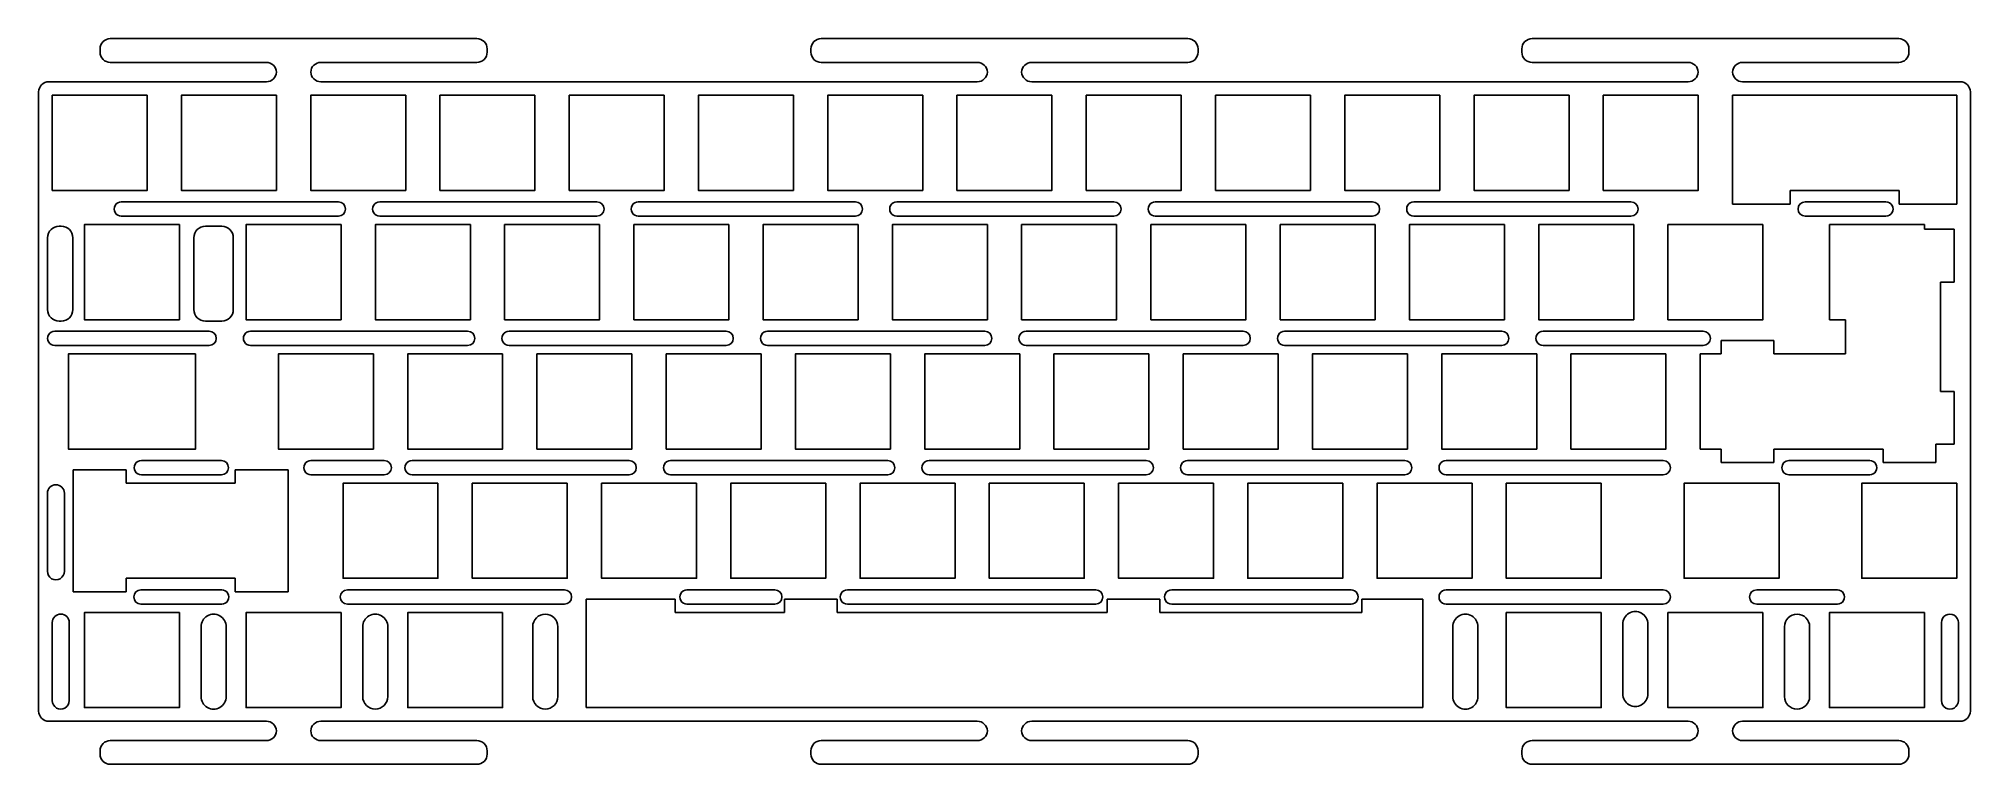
# Model space of a CAD drawing. Extents: x -303 to -18, y 2 to 109.
import ezdxf

# ---------------------------------------------------------------- set-up
doc = ezdxf.new("R2010")
doc.units = 0
doc.header["$MEASUREMENT"] = 0
doc.linetypes.add('solid', pattern=[0])
doc.layers.add('2', color=1, linetype='Continuous')

msp = doc.modelspace()

# ---------------------------------------------------------------- linework, layer by layer
at = {"linetype": 'solid'}
for p, q in [((-291.01, 85.16), (-259.01, 85.16)), ((-291.01, 83.06), (-259.01, 83.06)), ((-252.91, 85.16), (-220.91, 85.16)), ((-252.91, 83.06), (-220.91, 83.06)), ((-214.81, 85.16), (-182.81, 85.16)), ((-214.81, 83.06), (-182.81, 83.06)), ((-176.71, 85.16), (-144.71, 85.16)), ((-176.71, 83.06), (-144.71, 83.06)), ((-138.61, 85.16), (-106.61, 85.16)), ((-138.61, 83.06), (-106.61, 83.06)), ((-100.51, 85.16), (-68.51, 85.16)), ((-100.51, 83.06), (-68.51, 83.06)), ((-42.84, 85.16), (-30.94, 85.16)), ((-42.84, 83.06), (-30.94, 83.06)), ((-301.86, 69.29), (-301.86, 79.89)), ((-300.16, 81.59), (-299.86, 81.59)), ((-298.16, 79.89), (-298.16, 69.29)), ((-280.3, 69.29), (-280.3, 79.89)), ((-278.6, 81.59), (-276.2, 81.59)), ((-274.5, 79.89), (-274.5, 69.29)), ((-300.81, 66.11), (-278.06, 66.11)), ((-300.16, 67.59), (-299.86, 67.59)), ((-278.6, 67.59), (-276.2, 67.59)), ((-271.96, 66.11), (-239.96, 66.11)), ((-233.86, 66.11), (-201.86, 66.11)), ((-195.76, 66.11), (-163.76, 66.11)), ((-157.66, 66.11), (-125.66, 66.11)), ((-119.56, 66.11), (-87.56, 66.11)), ((-81.46, 66.11), (-57.86, 66.11)), ((-300.81, 64.01), (-278.06, 64.01)), ((-271.96, 64.01), (-239.96, 64.01)), ((-233.86, 64.01), (-201.86, 64.01)), ((-195.76, 64.01), (-163.76, 64.01)), ((-157.66, 64.01), (-125.66, 64.01)), ((-119.56, 64.01), (-87.56, 64.01)), ((-81.46, 64.01), (-57.86, 64.01)), ((-288.05, 47.06), (-276.25, 47.06)), ((-263.05, 47.06), (-252.25, 47.06)), ((-248.15, 47.06), (-216.15, 47.06)), ((-210.05, 47.06), (-178.05, 47.06)), ((-171.95, 47.06), (-139.95, 47.06)), ((-133.85, 47.06), (-101.85, 47.06)), ((-95.75, 47.06), (-63.75, 47.06)), ((-45.22, 47.06), (-33.32, 47.06)), ((-288.05, 44.96), (-276.25, 44.96)), ((-263.05, 44.96), (-252.25, 44.96)), ((-248.15, 44.96), (-216.15, 44.96)), ((-210.05, 44.96), (-178.05, 44.96)), ((-171.95, 44.96), (-139.95, 44.96)), ((-133.85, 44.96), (-101.85, 44.96)), ((-95.75, 44.96), (-63.75, 44.96)), ((-45.22, 44.96), (-33.32, 44.96)), ((-301.9, 30.74), (-301.9, 42.24)), ((-299.4, 42.24), (-299.4, 30.74)), ((-288.11, 28.01), (-276.21, 28.01)), ((-288.11, 25.91), (-276.21, 25.91)), ((-257.68, 28.01), (-225.68, 28.01)), ((-257.68, 25.91), (-225.68, 25.91)), ((-207.64, 28.01), (-194.69, 28.01)), ((-207.64, 25.91), (-194.69, 25.91)), ((-184, 28.01), (-147.4, 28.01)), ((-184, 25.91), (-147.4, 25.91)), ((-136.2, 28.01), (-109.76, 28.01)), ((-136.2, 25.91), (-109.76, 25.91)), ((-95.75, 28.01), (-63.75, 28.01)), ((-95.75, 25.91), (-63.75, 25.91)), ((-49.98, 28.01), (-38.08, 28.01)), ((-49.98, 25.91), (-38.08, 25.91)), ((-301.18, 11.69), (-301.18, 23.19)), ((-298.68, 23.19), (-298.68, 11.69)), ((-69.72, 12.68), (-69.72, 22.98)), ((-66.02, 22.98), (-66.02, 12.68)), ((-22.75, 23.19), (-22.75, 11.69)), ((-20.25, 11.69), (-20.25, 23.19)), ((-279.25, 12.29), (-279.25, 22.58)), ((-275.55, 22.58), (-275.55, 12.29)), ((-255.43, 15.98), (-255.43, 22.58)), ((-255.43, 12.29), (-255.43, 22.58)), ((-251.73, 22.58), (-251.73, 15.98)), ((-251.73, 22.58), (-251.73, 12.29)), ((-230.37, 12.29), (-230.37, 22.58)), ((-226.67, 22.58), (-226.67, 12.29)), ((-94.76, 12.29), (-94.76, 22.58)), ((-91.06, 22.58), (-91.06, 12.29)), ((-45.88, 12.29), (-45.88, 22.58)), ((-42.18, 22.58), (-42.18, 12.29))]:
    msp.add_line(p, q, dxfattribs=at)
at = {"linetype": 'Continuous'}
msp.add_lwpolyline([(-303.19, 55.76), (-303.19, 10.66), (-303.19, 10.16, 0.414214), (-301.69, 8.66), (-269.63, 8.66, -0.399638), (-268.13, 7.23, -0.399638), (-269.63, 5.81), (-292.63, 5.81, 0.414214), (-294.13, 4.31), (-294.13, 3.81, 0.414214), (-292.63, 2.31), (-265.61, 2.31), (-238.59, 2.31, 0.414214), (-237.09, 3.81), (-237.09, 4.31, 0.414214), (-238.59, 5.81), (-261.59, 5.81, -0.399638), (-263.09, 7.23, -0.399638), (-261.59, 8.66), (-164.86, 8.66, -0.399638), (-163.36, 7.23, -0.399638), (-164.86, 5.81), (-187.86, 5.81, 0.414214), (-189.36, 4.31), (-189.36, 3.81, 0.414214), (-187.86, 2.31), (-160.84, 2.31), (-133.82, 2.31, 0.414214), (-132.32, 3.81), (-132.32, 4.31, 0.414214), (-133.82, 5.81), (-156.82, 5.81, -0.399638), (-158.32, 7.23, -0.399638), (-156.82, 8.66), (-60.09, 8.66, -0.399638), (-58.59, 7.23, -0.399638), (-60.09, 5.81), (-83.09, 5.81, 0.414214), (-84.59, 4.31), (-84.59, 3.81, 0.414214), (-83.09, 2.31), (-56.07, 2.31), (-29.05, 2.31, 0.414214), (-27.55, 3.81), (-27.55, 4.31, 0.414214), (-29.05, 5.81), (-52.05, 5.81, -0.399638), (-53.55, 7.23, -0.399638), (-52.05, 8.66), (-19.99, 8.66, 0.414214), (-18.49, 10.16), (-18.49, 55.76), (-18.49, 101.36, 0.414214), (-19.99, 102.86), (-52.05, 102.86, -0.399638), (-53.55, 104.28, -0.399638), (-52.05, 105.71), (-29.05, 105.71, 0.414214), (-27.55, 107.21), (-27.55, 107.71, 0.414214), (-29.05, 109.21), (-56.07, 109.21), (-83.09, 109.21, 0.414214), (-84.59, 107.71), (-84.59, 107.21, 0.414214), (-83.09, 105.71), (-60.09, 105.71, -0.399638), (-58.59, 104.28, -0.399638), (-60.09, 102.86), (-156.82, 102.86, -0.399638), (-158.32, 104.28, -0.399638), (-156.82, 105.71), (-133.82, 105.71, 0.414214), (-132.32, 107.21), (-132.32, 107.71, 0.414214), (-133.82, 109.21), (-160.84, 109.21), (-187.86, 109.21, 0.414214), (-189.36, 107.71), (-189.36, 107.21, 0.414214), (-187.86, 105.71), (-164.86, 105.71, -0.399638), (-163.36, 104.28, -0.399638), (-164.86, 102.86), (-261.59, 102.86, -0.399638), (-263.09, 104.28, -0.399638), (-261.59, 105.71), (-238.59, 105.71, 0.414214), (-237.09, 107.21), (-237.09, 107.71, 0.414214), (-238.59, 109.21), (-265.61, 109.21), (-292.63, 109.21, 0.414214), (-294.13, 107.71), (-294.13, 107.21, 0.414214), (-292.63, 105.71), (-269.63, 105.71, -0.399638), (-268.13, 104.28, -0.399638), (-269.63, 102.86), (-301.69, 102.86, 0.414214), (-303.19, 101.36), (-303.19, 100.86)], format="xyb", close=True, dxfattribs=at)
at = {"color": 0}
for points in [[(-287.19, 100.86), (-287.19, 86.86), (-301.19, 86.86), (-301.19, 100.86)], [(-268.14, 100.86), (-268.14, 86.86), (-282.14, 86.86), (-282.14, 100.86)], [(-249.09, 100.86), (-249.09, 86.86), (-263.09, 86.86), (-263.09, 100.86)], [(-230.04, 100.86), (-230.04, 86.86), (-244.04, 86.86), (-244.04, 100.86)], [(-210.99, 100.86), (-210.99, 86.86), (-224.99, 86.86), (-224.99, 100.86)], [(-191.94, 100.86), (-191.94, 86.86), (-205.94, 86.86), (-205.94, 100.86)], [(-172.89, 100.86), (-172.89, 86.86), (-186.89, 86.86), (-186.89, 100.86)], [(-153.84, 100.86), (-153.84, 86.86), (-167.84, 86.86), (-167.84, 100.86)], [(-134.79, 100.86), (-134.79, 86.86), (-148.79, 86.86), (-148.79, 100.86)], [(-115.74, 100.86), (-115.74, 86.86), (-129.74, 86.86), (-129.74, 100.86)], [(-96.69, 100.86), (-96.69, 86.86), (-110.69, 86.86), (-110.69, 100.86)], [(-77.64, 100.86), (-77.64, 86.86), (-91.64, 86.86), (-91.64, 100.86)], [(-58.59, 100.86), (-58.59, 86.86), (-72.59, 86.86), (-72.59, 100.86)], [(-282.43, 81.81), (-282.43, 67.81), (-296.43, 67.81), (-296.43, 81.81)], [(-258.61, 81.81), (-258.61, 67.81), (-272.61, 67.81), (-272.61, 81.81)], [(-239.56, 81.81), (-239.56, 67.81), (-253.56, 67.81), (-253.56, 81.81)], [(-220.51, 81.81), (-220.51, 67.81), (-234.51, 67.81), (-234.51, 81.81)], [(-201.46, 81.81), (-201.46, 67.81), (-215.46, 67.81), (-215.46, 81.81)], [(-182.41, 81.81), (-182.41, 67.81), (-196.41, 67.81), (-196.41, 81.81)], [(-163.36, 81.81), (-163.36, 67.81), (-177.36, 67.81), (-177.36, 81.81)], [(-144.31, 81.81), (-144.31, 67.81), (-158.31, 67.81), (-158.31, 81.81)], [(-125.26, 81.81), (-125.26, 67.81), (-139.26, 67.81), (-139.26, 81.81)], [(-106.21, 81.81), (-106.21, 67.81), (-120.21, 67.81), (-120.21, 81.81)], [(-87.16, 81.81), (-87.16, 67.81), (-101.16, 67.81), (-101.16, 81.81)], [(-68.11, 81.81), (-68.11, 67.81), (-82.11, 67.81), (-82.11, 81.81)], [(-49.06, 81.81), (-49.06, 67.81), (-63.06, 67.81), (-63.06, 81.81)], [(-280.05, 62.76), (-280.05, 48.76), (-298.8, 48.76), (-298.8, 62.76)], [(-253.85, 62.76), (-253.85, 48.76), (-267.85, 48.76), (-267.85, 62.76)], [(-234.8, 62.76), (-234.8, 48.76), (-248.8, 48.76), (-248.8, 62.76)], [(-215.75, 62.76), (-215.75, 48.76), (-229.75, 48.76), (-229.75, 62.76)], [(-196.7, 62.76), (-196.7, 48.76), (-210.7, 48.76), (-210.7, 62.76)], [(-177.65, 62.76), (-177.65, 48.76), (-191.65, 48.76), (-191.65, 62.76)], [(-158.6, 62.76), (-158.6, 48.76), (-172.6, 48.76), (-172.6, 62.76)], [(-139.55, 62.76), (-139.55, 48.76), (-153.55, 48.76), (-153.55, 62.76)], [(-120.5, 62.76), (-120.5, 48.76), (-134.5, 48.76), (-134.5, 62.76)], [(-101.45, 62.76), (-101.45, 48.76), (-115.45, 48.76), (-115.45, 62.76)], [(-82.4, 62.76), (-82.4, 48.76), (-96.4, 48.76), (-96.4, 62.76)], [(-63.35, 62.76), (-63.35, 48.76), (-77.35, 48.76), (-77.35, 62.76)], [(-244.33, 43.71), (-244.33, 29.71), (-258.33, 29.71), (-258.33, 43.71)], [(-225.28, 43.71), (-225.28, 29.71), (-239.28, 29.71), (-239.28, 43.71)], [(-206.23, 43.71), (-206.23, 29.71), (-220.23, 29.71), (-220.23, 43.71)], [(-187.18, 43.71), (-187.18, 29.71), (-201.18, 29.71), (-201.18, 43.71)], [(-168.13, 43.71), (-168.13, 29.71), (-182.13, 29.71), (-182.13, 43.71)], [(-149.08, 43.71), (-149.08, 29.71), (-163.08, 29.71), (-163.08, 43.71)], [(-130.03, 43.71), (-130.03, 29.71), (-144.03, 29.71), (-144.03, 43.71)], [(-110.98, 43.71), (-110.98, 29.71), (-124.98, 29.71), (-124.98, 43.71)], [(-91.93, 43.71), (-91.93, 29.71), (-105.93, 29.71), (-105.93, 43.71)], [(-72.88, 43.71), (-72.88, 29.71), (-86.88, 29.71), (-86.88, 43.71)], [(-46.68, 43.71), (-46.68, 29.71), (-60.68, 29.71), (-60.68, 43.71)], [(-20.49, 43.71), (-20.49, 29.71), (-34.49, 29.71), (-34.49, 43.71)], [(-282.43, 24.66), (-282.43, 10.66), (-296.43, 10.66), (-296.43, 24.66)], [(-258.61, 24.66), (-258.61, 10.66), (-272.61, 10.66), (-272.61, 24.66)], [(-234.8, 24.66), (-234.8, 10.66), (-248.8, 10.66), (-248.8, 24.66)], [(-72.88, 24.66), (-72.88, 10.66), (-86.88, 10.66), (-86.88, 24.66)], [(-49.06, 24.66), (-49.06, 10.66), (-63.06, 10.66), (-63.06, 24.66)], [(-25.25, 24.66), (-25.25, 10.66), (-39.25, 10.66), (-39.25, 24.66)]]:
    msp.add_lwpolyline(points, close=True, dxfattribs=at)
at = {"linetype": 'solid'}
for centre, radius, start, end in [((-291.01, 84.11), 1.05, 89.9982, 270.0018), ((-259.01, 84.11), 1.05, 270, 90), ((-252.91, 84.11), 1.05, 89.9982, 270.0018), ((-220.91, 84.11), 1.05, 270, 90), ((-214.81, 84.11), 1.05, 89.9982, 270.0018), ((-182.81, 84.11), 1.05, 270, 90), ((-176.71, 84.11), 1.05, 89.9982, 270.0018), ((-144.71, 84.11), 1.05, 270, 90), ((-138.61, 84.11), 1.05, 89.9982, 270.0018), ((-106.61, 84.11), 1.05, 270, 90), ((-100.51, 84.11), 1.05, 89.9982, 270.0018), ((-68.51, 84.11), 1.05, 270, 90), ((-42.84, 84.11), 1.05, 90, 270), ((-30.94, 84.11), 1.05, 269.9967, 90.0033), ((-300.16, 79.89), 1.7, 90, 180), ((-299.86, 79.89), 1.7, 0, 90), ((-278.6, 79.89), 1.7, 90, 180), ((-276.2, 79.89), 1.7, 0, 90), ((-300.16, 69.29), 1.7, 180, 270), ((-299.86, 69.29), 1.7, 270, 0), ((-278.6, 69.29), 1.7, 180, 270), ((-276.2, 69.29), 1.7, 270, 0), ((-300.81, 65.06), 1.05, 89.9994, 270.0006), ((-278.06, 65.06), 1.05, 270, 90), ((-271.96, 65.06), 1.05, 89.9982, 270.0018), ((-239.96, 65.06), 1.05, 270, 90), ((-233.86, 65.06), 1.05, 89.9982, 270.0018), ((-201.86, 65.06), 1.05, 270, 90), ((-195.76, 65.06), 1.05, 89.9982, 270.0018), ((-163.76, 65.06), 1.05, 270, 90), ((-157.66, 65.06), 1.05, 89.9982, 270.0018), ((-125.66, 65.06), 1.05, 270, 90), ((-119.56, 65.06), 1.05, 89.9982, 270.0018), ((-87.56, 65.06), 1.05, 270, 90), ((-81.46, 65.06), 1.05, 89.9982, 270.0018), ((-57.86, 65.06), 1.05, 270, 90), ((-288.05, 46.01), 1.05, 89.9982, 270.0018), ((-276.25, 46.01), 1.05, 270, 90), ((-263.05, 46.01), 1.05, 89.9982, 270.0018), ((-252.25, 46.01), 1.05, 270, 90), ((-248.15, 46.01), 1.05, 89.9982, 270.0018), ((-216.15, 46.01), 1.05, 270, 90), ((-210.05, 46.01), 1.05, 89.9982, 270.0018), ((-178.05, 46.01), 1.05, 270, 90), ((-171.95, 46.01), 1.05, 89.9982, 270.0018), ((-139.95, 46.01), 1.05, 270, 90), ((-133.85, 46.01), 1.05, 89.9982, 270.0018), ((-101.85, 46.01), 1.05, 270, 90), ((-95.75, 46.01), 1.05, 89.9982, 270.0018), ((-63.75, 46.01), 1.05, 270, 90), ((-45.22, 46.01), 1.05, 90, 270), ((-33.32, 46.01), 1.05, 269.9967, 90.0033), ((-300.65, 42.24), 1.25, 359.9997, 179.9997), ((-300.65, 30.74), 1.25, 179.9977, 0.0023), ((-288.11, 26.96), 1.05, 90, 270), ((-276.21, 26.96), 1.05, 269.9967, 90.0033), ((-257.68, 26.96), 1.05, 90.0018, 270.0018), ((-225.68, 26.96), 1.05, 270, 90), ((-207.64, 26.96), 1.05, 89.9982, 270.0018), ((-194.69, 26.96), 1.05, 270, 90), ((-184, 26.96), 1.05, 89.9982, 270.0018), ((-147.4, 26.96), 1.05, 270, 90), ((-136.2, 26.96), 1.05, 89.9309, 270), ((-109.76, 26.96), 1.05, 270, 90.0691), ((-95.75, 26.96), 1.05, 89.9982, 270.0018), ((-63.75, 26.96), 1.05, 270, 90), ((-49.98, 26.96), 1.05, 90, 270), ((-38.08, 26.96), 1.05, 269.9967, 90.0033), ((-299.93, 23.19), 1.25, 359.9997, 179.9997), ((-277.4, 22.58), 1.85, 359.9995, 180.0005), ((-253.58, 22.58), 1.85, 359.9996, 180.0004), ((-228.52, 22.58), 1.85, 360, 180), ((-92.91, 22.58), 1.85, 359.9994, 180.0006), ((-67.87, 22.98), 1.85, 359.9994, 180.0006), ((-44.03, 22.58), 1.85, 0.0005, 179.9995), ((-21.5, 23.19), 1.25, 0.0003, 180.0003), ((-299.93, 11.69), 1.25, 179.9977, 0.0023), ((-277.4, 12.29), 1.85, 179.9999, 0.0001), ((-253.58, 12.29), 1.85, 180, 0), ((-228.52, 12.29), 1.85, 180, 0), ((-92.91, 12.29), 1.85, 179.9993, 0.0007), ((-67.87, 12.68), 1.85, 179.9993, 0.0007), ((-44.03, 12.29), 1.85, 180, 0), ((-21.5, 11.69), 1.25, 179.9977, 0.0023)]:
    msp.add_arc(centre, radius, start, end, dxfattribs=at)
at = {"layer": '2'}
for p, q in [((-53.54, 100.86), (-34.49, 100.86)), ((-53.54, 100.86), (-53.54, 84.85)), ((-20.49, 100.86), (-34.49, 100.86)), ((-20.49, 84.85), (-20.49, 100.86)), ((-45.05, 84.85), (-45.05, 86.86)), ((-45.05, 86.86), (-28.98, 86.86)), ((-28.98, 84.85), (-28.98, 86.86)), ((-53.54, 84.85), (-45.05, 84.85)), ((-20.49, 84.85), (-28.98, 84.85)), ((-39.25, 67.81), (-39.25, 81.81)), ((-39.25, 81.81), (-25.25, 81.81)), ((-25.25, 81.81), (-25.25, 81.12)), ((-25.25, 81.12), (-20.87, 81.12)), ((-20.87, 81.12), (-20.87, 73.32)), ((-22.87, 73.32), (-20.87, 73.32)), ((-22.87, 57.25), (-22.87, 73.32)), ((-36.87, 67.81), (-39.25, 67.81)), ((-36.87, 62.76), (-36.87, 67.81)), ((-58.3, 62.76), (-58.3, 48.76)), ((-58.3, 62.76), (-55.23, 62.76)), ((-55.23, 64.76), (-47.43, 64.76)), ((-55.23, 62.76), (-55.23, 64.76)), ((-47.43, 62.76), (-47.43, 64.76)), ((-47.43, 62.76), (-36.87, 62.76)), ((-22.87, 57.25), (-20.87, 57.25)), ((-20.87, 49.45), (-20.87, 57.25)), ((-58.3, 48.76), (-55.23, 48.76)), ((-55.23, 48.76), (-55.23, 46.76)), ((-47.43, 48.76), (-31.36, 48.76)), ((-47.43, 48.76), (-47.43, 46.76)), ((-31.36, 48.76), (-31.36, 46.76)), ((-23.56, 49.45), (-20.87, 49.45)), ((-23.56, 49.45), (-23.56, 46.76)), ((-298.09, 45.7), (-298.09, 27.7)), ((-290.29, 45.7), (-298.09, 45.7)), ((-290.29, 43.71), (-290.29, 45.7)), ((-274.22, 43.71), (-274.22, 45.7)), ((-274.22, 45.7), (-266.42, 45.7)), ((-266.42, 45.7), (-266.42, 27.7)), ((-47.43, 46.76), (-55.23, 46.76)), ((-31.36, 46.76), (-23.56, 46.76)), ((-290.29, 43.71), (-274.22, 43.71)), ((-274.22, 29.71), (-290.29, 29.71)), ((-290.29, 29.71), (-290.29, 27.7)), ((-274.22, 29.71), (-274.22, 27.7)), ((-298.09, 27.7), (-290.29, 27.7)), ((-274.22, 27.7), (-266.42, 27.7)), ((-222.49, 10.66), (-222.49, 26.66)), ((-209.36, 26.66), (-222.49, 26.66)), ((-209.36, 24.66), (-209.36, 26.66)), ((-193.28, 26.66), (-185.48, 26.66)), ((-193.28, 24.66), (-193.28, 26.66)), ((-185.48, 24.66), (-185.48, 26.66)), ((-145.73, 26.66), (-137.93, 26.66)), ((-145.73, 24.66), (-145.73, 26.66)), ((-137.93, 24.66), (-137.93, 26.66)), ((-99.19, 26.66), (-108.19, 26.66)), ((-108.19, 24.66), (-108.19, 26.66)), ((-99.19, 26.66), (-99.19, 10.66)), ((-209.36, 24.66), (-193.28, 24.66)), ((-185.48, 24.66), (-145.73, 24.66)), ((-137.93, 24.66), (-108.19, 24.66)), ((-99.19, 10.66), (-222.49, 10.66))]:
    msp.add_line(p, q, dxfattribs=at)

doc.saveas('drawing.dxf')
